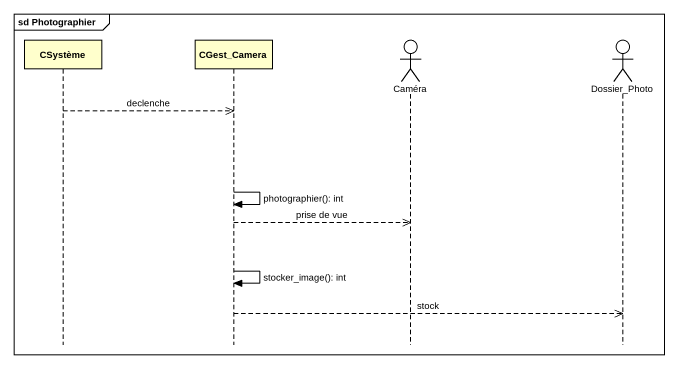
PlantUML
@startuml
mainframe sd Photographier
hide footbox
participant CSystème
participant CGest_Camera
actor Caméra
actor Dossier_Photo

CSystème -->> CGest_Camera : declenche
CGest_Camera -> CGest_Camera : photographier(): int
CGest_Camera -->> Caméra : prise de vue
CGest_Camera -> CGest_Camera : stocker_image(): int
CGest_Camera -->> Dossier_Photo : stock
@enduml
